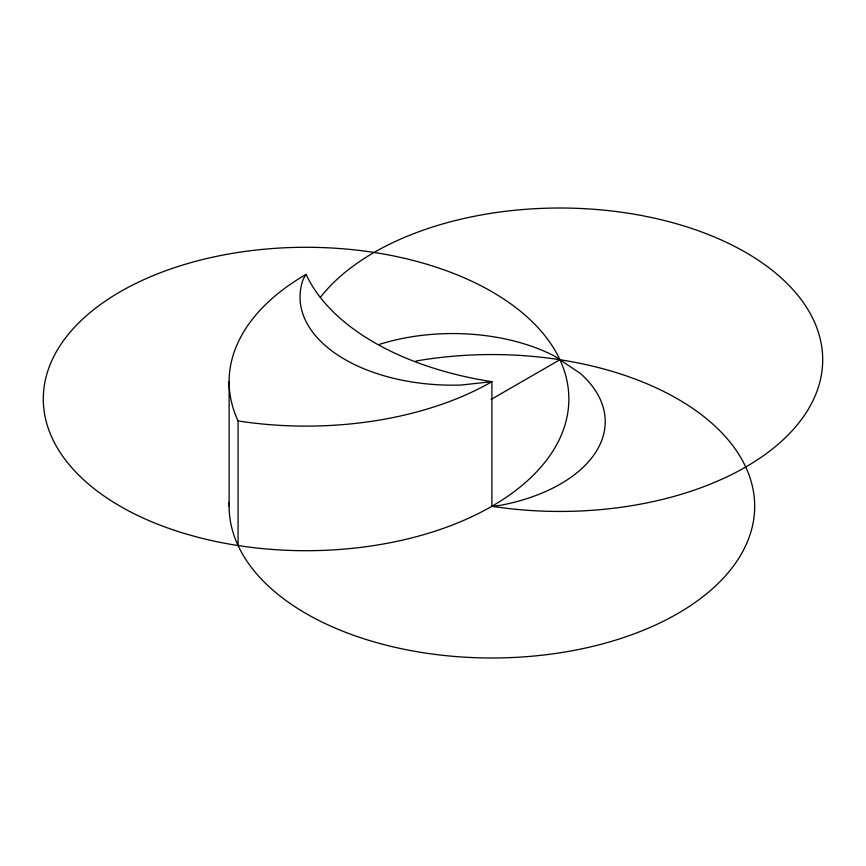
<?xml version="1.0" encoding="UTF-8"?>
<svg xmlns="http://www.w3.org/2000/svg" width="866" height="866" viewBox="0 0 866 866"><rect width="100%" height="100%" fill="white"/><g stroke="black" fill="none" stroke-linecap="round" stroke-linejoin="round"><path stroke-width="1.3" d="M238.074 545.537L238.074 420.941A262.788 151.712 0 0 0 491.899 381.679A262.788 151.712 0 0 1 306.088 274.392L303.262 279.058A152.6 88.105 0 0 0 461.167 385.034L491.899 381.679L491.899 506.274L500.31 505.354A152.6 88.105 0 0 0 580.317 373.419L554.337 355.98A152.6 88.105 0 0 0 378.81 344.56M491.119 399.442L559.912 359.726M229.122 381.679L229.122 506.274M415.853 361.046A262.788 151.712 0 0 1 750.097 478.054A262.788 151.712 0 0 1 513.051 657.5A262.788 151.712 0 0 1 229.209 502.334M320.366 297.352A262.788 151.712 0 0 1 654.869 218.264A262.788 151.712 0 0 1 809.71 406.836A262.788 151.712 0 0 1 491.899 506.274M238.074 420.941A262.788 151.712 0 0 1 306.088 274.392M174.694 530.382A262.788 151.712 0 0 0 568.865 398.999A262.788 151.712 0 0 0 174.694 267.605A262.788 151.712 0 0 0 174.694 530.382"/></g></svg>
